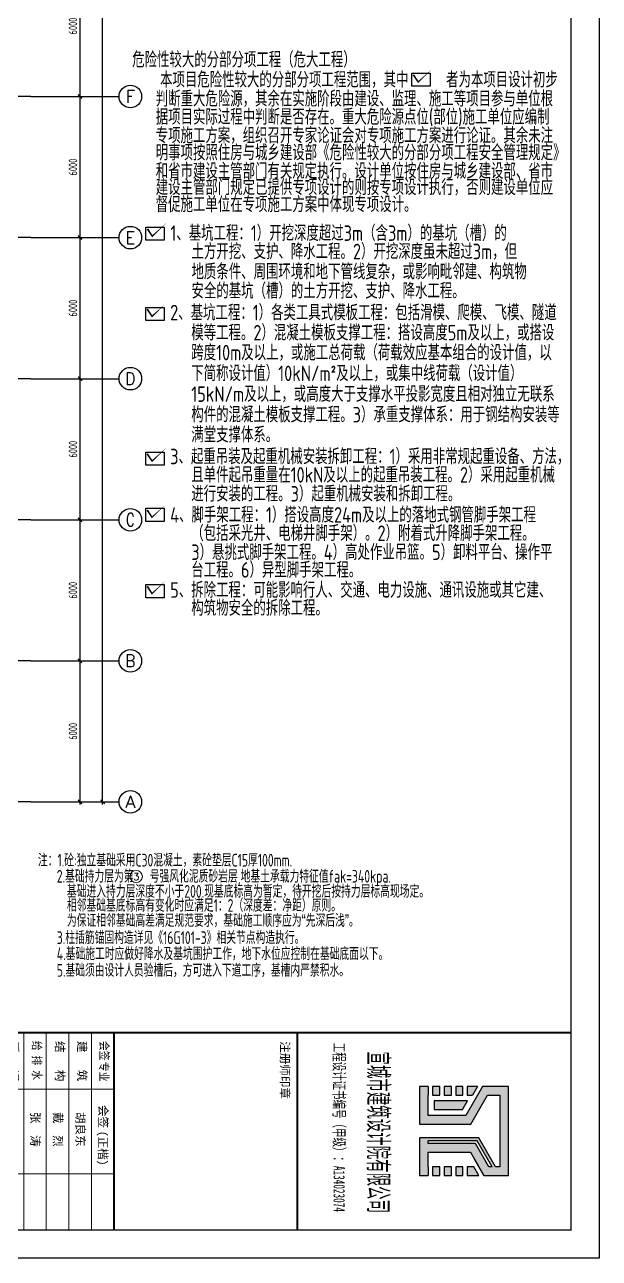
# Model space of a CAD drawing. Extents: x -1389621 to 57380, y -92505 to 283644.
# Drawn here: x -484979 to -460543, y 57648 to 110126 of the extents above; entities that cross this region are included whole.
import ezdxf
from ezdxf.enums import TextEntityAlignment as Align

# ---------------------------------------------------------------- set-up
doc = ezdxf.new("R2010")
doc.units = 0
doc.header["$LTSCALE"] = 100
doc.header["$MEASUREMENT"] = 0
doc.linetypes.add('DOTE', pattern=[2.42, 2, -0.2, 0.02, -0.2])
doc.layers.get('0').update_dxf_attribs({"linetype": 'CONTINUOUS'})
doc.layers.get('Defpoints').update_dxf_attribs({"linetype": 'CONTINUOUS'})
for name, color, linetype in [('AXIS', 3, 'CONTINUOUS'), ('AXIS_TEXT', 7, 'CONTINUOUS'), ('BORDER', 7, 'CONTINUOUS'), ('BZ_标准图框', 7, 'CONTINUOUS'), ('DIM', 3, 'CONTINUOUS'), ('DOTE', 1, 'DOTE'), ('LT', 2, 'CONTINUOUS'), ('TC', 151, 'CONTINUOUS')]:
    doc.layers.add(name, color=color, linetype=linetype)
doc.layers.add('PUB_TEXT', color=7, linetype='CONTINUOUS', lineweight=15)
doc.styles.add('_TCH_AXIS', font='COMPLEX', dxfattribs={"bigfont": 'GBCBIG'})
doc.styles.add('COMPLEX', font='COMPLEX')
doc.styles.add('ht', font='simhei.ttf', dxfattribs={"width": 0.8})
doc.styles.add('TSSD_Dimension', font='tssdeng.shx', dxfattribs={"width": 0.7, "bigfont": 'hztxt.shx'})
doc.styles.add('TSSD_REIN', font='Tssdeng.shx', dxfattribs={"width": 0.7, "bigfont": 'hztxt.shx'})
doc.dimstyles.new('TSSD_100_100', dxfattribs={"dimtxt": 300, "dimasz": 100, "dimexe": 100, "dimexo": 250, "dimgap": 100, "dimtad": 1, "dimdec": 0, "dimzin": 0, "dimdsep": 46, "dimtxsty": 'TSSD_Dimension', "dimblk": 'ARCHTICK', "dimblk1": 'ARCHTICK', "dimblk2": 'ARCHTICK', "dimcen": 0, "dimdle": 100, "dimclrt": 7, "dimadec": 0, "dimazin": 0, "dimtfac": 1, "dimtdec": 0, "dimtix": 1, "dimtmove": 2, "dimatfit": 3, "dimfxl": 0, "dimtolj": 1, "dimtzin": 0, "dimarcsym": 0})

# ---------------------------------------------------------------- blocks, each defined once
blk = doc.blocks.new('_ArchTick')
at = {"color": 0, "linetype": 'ByBlock'}
blk.add_lwpolyline([(-0.71, -0.71, 0.5, 0.5, 0), (0.71, 0.71, 0.5, 0.5, 0)], format="xyseb", dxfattribs=at)
blk = doc.blocks.new('*D1650')
at = {"layer": 'Defpoints', "color": 0, "ltscale": 100}
for p in [(-484719, 83067), (-482626, 83067), (-484719, 77067)]:
    blk.add_point(p, dxfattribs=at)
at = {"layer": 'DIM', "color": 0, "lineweight": -2, "ltscale": 100}
for p, q in [((-484419, 83067), (-482506, 83067)), ((-482626, 76947), (-482626, 83187)), ((-484419, 77067), (-482506, 77067))]:
    blk.add_line(p, q, dxfattribs=at)
at = {"layer": 'DIM', "color": 0, "lineweight": -2, "ltscale": 100, "xscale": 120, "yscale": 120, "zscale": 120}
for p, rotation in [((-482626, 83067), 90), ((-482626, 77067), 270)]:
    blk.add_blockref('_ArchTick', p, dxfattribs=dict(at, rotation=rotation))
at = {"layer": 'DIM', "color": 7, "ltscale": 100, "insert": (-482926, 80067), "char_height": 360, "attachment_point": 5, "rotation": 90, "style": 'TSSD_Dimension'}
blk.add_mtext('\\A1;6000', dxfattribs=at)
blk = doc.blocks.new('*D1651')
at = {"layer": 'Defpoints', "color": 0, "ltscale": 100}
for p in [(-484719, 89067), (-482626, 89067), (-484719, 83067)]:
    blk.add_point(p, dxfattribs=at)
at = {"layer": 'DIM', "color": 0, "lineweight": -2, "ltscale": 100}
for p, q in [((-484419, 89067), (-482506, 89067)), ((-482626, 82947), (-482626, 89187)), ((-484419, 83067), (-482506, 83067))]:
    blk.add_line(p, q, dxfattribs=at)
at = {"layer": 'DIM', "color": 0, "lineweight": -2, "ltscale": 100, "xscale": 120, "yscale": 120, "zscale": 120}
for p, rotation in [((-482626, 89067), 90), ((-482626, 83067), 270)]:
    blk.add_blockref('_ArchTick', p, dxfattribs=dict(at, rotation=rotation))
at = {"layer": 'DIM', "color": 7, "ltscale": 100, "insert": (-482926, 86067), "char_height": 360, "attachment_point": 5, "rotation": 90, "style": 'TSSD_Dimension'}
blk.add_mtext('\\A1;6000', dxfattribs=at)
blk = doc.blocks.new('*D1652')
at = {"layer": 'Defpoints', "color": 0, "ltscale": 100}
for p in [(-484719, 95067), (-482626, 95067), (-484719, 89067)]:
    blk.add_point(p, dxfattribs=at)
at = {"layer": 'DIM', "color": 0, "lineweight": -2, "ltscale": 100}
for p, q in [((-484419, 95067), (-482506, 95067)), ((-482626, 88947), (-482626, 95187)), ((-484419, 89067), (-482506, 89067))]:
    blk.add_line(p, q, dxfattribs=at)
at = {"layer": 'DIM', "color": 0, "lineweight": -2, "ltscale": 100, "xscale": 120, "yscale": 120, "zscale": 120}
for p, rotation in [((-482626, 95067), 90), ((-482626, 89067), 270)]:
    blk.add_blockref('_ArchTick', p, dxfattribs=dict(at, rotation=rotation))
at = {"layer": 'DIM', "color": 7, "ltscale": 100, "insert": (-482926, 92067), "char_height": 360, "attachment_point": 5, "rotation": 90, "style": 'TSSD_Dimension'}
blk.add_mtext('\\A1;6000', dxfattribs=at)
blk = doc.blocks.new('*D1653')
at = {"layer": 'Defpoints', "color": 0, "ltscale": 100}
for p in [(-484719, 101067), (-482626, 101067), (-484719, 95067)]:
    blk.add_point(p, dxfattribs=at)
at = {"layer": 'DIM', "color": 0, "lineweight": -2, "ltscale": 100}
for p, q in [((-484419, 101067), (-482506, 101067)), ((-482626, 94947), (-482626, 101187)), ((-484419, 95067), (-482506, 95067))]:
    blk.add_line(p, q, dxfattribs=at)
at = {"layer": 'DIM', "color": 0, "lineweight": -2, "ltscale": 100, "xscale": 120, "yscale": 120, "zscale": 120}
for p, rotation in [((-482626, 101067), 90), ((-482626, 95067), 270)]:
    blk.add_blockref('_ArchTick', p, dxfattribs=dict(at, rotation=rotation))
at = {"layer": 'DIM', "color": 7, "ltscale": 100, "insert": (-482926, 98067), "char_height": 360, "attachment_point": 5, "rotation": 90, "style": 'TSSD_Dimension'}
blk.add_mtext('\\A1;6000', dxfattribs=at)
blk = doc.blocks.new('*D1654')
at = {"layer": 'Defpoints', "color": 0, "ltscale": 100}
for p in [(-484719, 107067), (-482626, 107067), (-484719, 101067)]:
    blk.add_point(p, dxfattribs=at)
at = {"layer": 'DIM', "color": 0, "lineweight": -2, "ltscale": 100}
for p, q in [((-484419, 107067), (-482506, 107067)), ((-482626, 100947), (-482626, 107187)), ((-484419, 101067), (-482506, 101067))]:
    blk.add_line(p, q, dxfattribs=at)
at = {"layer": 'DIM', "color": 0, "lineweight": -2, "ltscale": 100, "xscale": 120, "yscale": 120, "zscale": 120}
for p, rotation in [((-482626, 107067), 90), ((-482626, 101067), 270)]:
    blk.add_blockref('_ArchTick', p, dxfattribs=dict(at, rotation=rotation))
at = {"layer": 'DIM', "color": 7, "ltscale": 100, "insert": (-482926, 104067), "char_height": 360, "attachment_point": 5, "rotation": 90, "style": 'TSSD_Dimension'}
blk.add_mtext('\\A1;6000', dxfattribs=at)
blk = doc.blocks.new('*D1655')
at = {"layer": 'Defpoints', "color": 0, "ltscale": 100}
for p in [(-484719, 113067), (-482626, 113067), (-484719, 107067)]:
    blk.add_point(p, dxfattribs=at)
at = {"layer": 'DIM', "color": 0, "lineweight": -2, "ltscale": 100}
for p, q in [((-484419, 113067), (-482506, 113067)), ((-482626, 106947), (-482626, 113187)), ((-484419, 107067), (-482506, 107067))]:
    blk.add_line(p, q, dxfattribs=at)
at = {"layer": 'DIM', "color": 0, "lineweight": -2, "ltscale": 100, "xscale": 120, "yscale": 120, "zscale": 120}
for p, rotation in [((-482626, 113067), 90), ((-482626, 107067), 270)]:
    blk.add_blockref('_ArchTick', p, dxfattribs=dict(at, rotation=rotation))
at = {"layer": 'DIM', "color": 7, "ltscale": 100, "insert": (-482926, 110067), "char_height": 360, "attachment_point": 5, "rotation": 90, "style": 'TSSD_Dimension'}
blk.add_mtext('\\A1;6000', dxfattribs=at)
blk = doc.blocks.new('*D1662')
at = {"layer": 'Defpoints', "color": 0, "ltscale": 100}
for p in [(-484959, 149067), (-481666, 149067), (-484959, 77067)]:
    blk.add_point(p, dxfattribs=at)
at = {"layer": 'DIM', "color": 0, "lineweight": -2, "ltscale": 100}
for p, q in [((-484659, 149067), (-481546, 149067)), ((-481666, 76947), (-481666, 149187)), ((-484659, 77067), (-481546, 77067))]:
    blk.add_line(p, q, dxfattribs=at)
at = {"layer": 'DIM', "color": 0, "lineweight": -2, "ltscale": 100, "xscale": 120, "yscale": 120, "zscale": 120}
for p, rotation in [((-481666, 149067), 90), ((-481666, 77067), 270)]:
    blk.add_blockref('_ArchTick', p, dxfattribs=dict(at, rotation=rotation))
at = {"layer": 'DIM', "color": 7, "ltscale": 100, "insert": (-481966, 113067), "char_height": 360, "attachment_point": 5, "rotation": 90, "style": 'TSSD_Dimension'}
blk.add_mtext('\\A1;72000', dxfattribs=at)
blk = doc.blocks.new('_AXISO')
blk.add_circle((0, 0), 0.5)
at = {"layer": 'AXIS_TEXT', "style": 'COMPLEX', "width": 1.041667}
blk.add_attdef('A', text='', height=0.56, dxfattribs=at).set_placement((-0.25, -0.28), (0.25, -0.28), align=Align.FIT)
blk = doc.blocks.new('A$C064F2E3D')
h = blk.add_hatch(color=1)
h.paths.add_polyline_path([(5094, 55182), (1943, 55182), (1943, 54256), (2967, 53665), (2967, 52338), (2250, 52338), (1943, 52338), (1943, 52030), (3274, 52030), (3274, 53842), (2250, 54433), (2250, 54874), (4787, 54874), (4787, 54721), (3763, 54130), (3763, 52030), (5094, 52030), (5094, 52338), (4787, 52338), (4275, 52338), (4275, 53834), (5094, 54307)])
h.paths.add_polyline_path([(4787, 54484), (3968, 54011), (3968, 52338), (3865, 52338), (3865, 54070), (4787, 54603)], flags=16)
h = blk.add_hatch(color=1)
h.paths.add_polyline_path([(5094, 54130), (4787, 53952), (4787, 53720), (5094, 53720)])
h.paths.add_polyline_path([(4787, 53566), (4787, 53310), (5094, 53310), (5094, 53566)])
h.paths.add_polyline_path([(4787, 53157), (4787, 52901), (5094, 52901), (5094, 53157)])
h.paths.add_polyline_path([(5094, 52491), (5094, 52747), (4787, 52747), (4787, 52491)])
h.paths.add_polyline_path([(2762, 53546), (2455, 53724), (2455, 52542), (2762, 52542)])
h.paths.add_polyline_path([(1943, 54078), (1943, 53720), (2250, 53720), (2250, 53901)])
h.paths.add_polyline_path([(1943, 53566), (1943, 53310), (2250, 53310), (2250, 53566)])
h.paths.add_polyline_path([(2250, 52901), (2250, 53157), (1943, 53157), (1943, 52901)])
h.paths.add_polyline_path([(2250, 52747), (1943, 52747), (1943, 52491), (2250, 52491)])
for points in [[(4275, 52338), (4275, 53834), (5094, 54307), (5094, 55182), (1943, 55182), (1943, 54256), (2967, 53665), (2967, 52338), (2250, 52338)], [(1943, 52338), (1943, 52030), (3274, 52030), (3274, 53842), (2250, 54433), (2250, 54874), (4787, 54874), (4787, 54721), (3763, 54130), (3763, 52030), (5094, 52030), (5094, 52338)], [(4787, 54603), (3865, 54070), (3865, 52338)], [(4787, 54484), (3968, 54011), (3968, 52338)], [(5094, 54307), (4524, 53978)], [(4787, 54603), (4787, 54484)], [(1943, 54078), (2250, 53901)], [(1943, 54078), (1943, 53720), (2250, 53720), (2250, 53901)], [(5094, 54130), (4787, 53952)], [(4787, 53952), (4787, 53720), (5094, 53720), (5094, 54130)], [(1943, 52338), (2250, 52338)], [(3968, 52338), (3865, 52338)], [(4787, 52338), (4275, 52338)], [(4787, 52338), (5094, 52338)]]:
    blk.add_lwpolyline(points)
for points in [[(1943, 53566), (1943, 53310), (2250, 53310), (2250, 53566)], [(2762, 53546), (2455, 53724), (2455, 52542), (2762, 52542)], [(4787, 53566), (4787, 53310), (5094, 53310), (5094, 53566)], [(1943, 53157), (1943, 52901), (2250, 52901), (2250, 53157)], [(4787, 53157), (4787, 52901), (5094, 52901), (5094, 53157)], [(1943, 52747), (1943, 52491), (2250, 52491), (2250, 52747)], [(4787, 52747), (4787, 52491), (5094, 52491), (5094, 52747)]]:
    blk.add_lwpolyline(points, close=True)
at = {"layer": 'BZ_标准图框'}
for points, const_width in [([(35, 0), (35, 57400)], 70), ([(35, 47700), (7035, 47700)], 70), ([(35, 41203), (7035, 41203)], 70), ([(2035, 41203), (2035, 36403)], 35), ([(5035, 41203), (5035, 36403)], 35), ([(7035, 40403), (35, 40403)], 35), ([(7035, 39603), (35, 39603)], 35), ([(7035, 38803), (35, 38803)], 35), ([(7035, 38003), (35, 38003)], 35), ([(7035, 37203), (35, 37203)], 35), ([(7035, 36403), (35, 36403)], 50), ([(35, 29971), (7035, 29971)], 70), ([(2035, 19571), (2035, 29971)], 35), ([(5035, 23570), (5035, 29971)], 35), ([(35, 29171), (7035, 29171)], 35), ([(35, 28371), (7035, 28371)], 35), ([(35, 27571), (7035, 27571)], 35), ([(35, 26771), (7035, 26771)], 35), ([(35, 25971), (7035, 25971)], 35), ([(35, 25171), (7035, 25171)], 35), ([(35, 24371), (7035, 24371)], 35), ([(35, 24371), (7035, 24371)], 35), ([(35, 23571), (7035, 23571)], 70), ([(35, 22571), (7035, 22571)], 35), ([(35, 21571), (7035, 21571)], 35), ([(35, 20571), (7035, 20571)], 35), ([(35, 19571), (7035, 19571)], 70), ([(35, 3800), (7035, 3800)], 70), ([(2035, 1400), (2035, 3800)], 35), ([(35, 3000), (7035, 3000)], 35), ([(35, 2200), (7035, 2200)], 35), ([(35, 1400), (7035, 1400)], 35), ([(35, 1400), (7035, 1400)], 35), ([(2035, 0), (2035, 1400)], 35), ([(4035, 0), (4035, 1400)], 35), ([(5285, 0), (5285, 1400)], 35), ([(35, 700), (4035, 700)], 35), ([(5285, 700), (7035, 700)], 35)]:
    blk.add_lwpolyline(points, dxfattribs=dict(at, const_width=const_width))
at = {"layer": 'BZ_标准图框', "style": 'ht', "width": 0.5}
blk.add_text('宣城市建筑设计院有限公司', height=700, dxfattribs=at).set_placement((3565, 50232), align=Align.CENTER)
at = {"layer": 'BZ_标准图框', "style": 'ht'}
for s, height, width, p in [('工程设计证书编号（甲级）：A134023074', 400, 0.6, (391, 48985)), ('会签', 300, 0.85, (329, 40707)), ('专业', 300, 0.85, (1072, 40699)), ('给 排 水', 300, 0.85, (324, 38317)), ('项目负责人', 300, 0.7, (244, 27871)), ('方案设计人', 300, 0.7, (271, 27069)), ('专业负责人', 300, 0.7, (270, 26262)), ('工程编号', 300, 0.9, (244, 22956)), ('P20-067', 300, 0.9, (3721, 22956)), ('建设单位', 300, 0.9, (236, 21902)), ('安徽泰乐玛科技有限公司', 300, 0.9, (2261, 21899)), ('工程名称', 300, 0.9, (229, 20916)), ('厂区调整', 300, 0.9, (3451, 20899)), ('子项名称', 300, 0.9, (229, 19925)), ('3#厂房', 300, 0.9, (3638, 19899)), ('标   题:', 300, 0.95, (237, 18995)), ('专业及类别', 300, 0.7, (228, 898))]:
    blk.add_text(s, height=height, dxfattribs=dict(at, width=width)).set_placement(p)
for s, p in [('注册师印章', (340, 47111)), ('会签', (2598, 40669)), ('(正楷)', (3518, 40660)), ('建   筑', (329, 39919)), ('胡良东', (2850, 39861)), ('结   构', (334, 39134)), ('戴  烈', (2850, 39061)), ('张  涛', (2850, 38261)), ('暖   通', (343, 37501)), ('电   气', (333, 36726)), ('董  荣', (2850, 36661)), ('出图专用章', (306, 35771)), ('审   定', (256, 29413)), ('李玉林', (2850, 29429)), ('审   核', (243, 28647)), ('丁永涛', (2850, 28629)), ('罗绎涛', (2850, 27829)), ('校   对', (302, 25439)), ('周百平', (2850, 25429)), ('设   计', (297, 24637)), ('戴  烈', (2850, 24629)), ('制   图', (274, 23868)), ('戴  烈', (2850, 23829)), ('日   期', (233, 3257)), ('2020.05', (3652, 3232)), ('比  例', (345, 2447)), ('设计阶段', (176, 1644)), ('施工图', (3653, 1628)), ('结构', (2524, 883)), ('图号', (4266, 595)), ('版本 ', (518, 224)), ('A版', (2659, 143)), ('11', (5912, 158))]:
    blk.add_text(s, height=300, dxfattribs=at).set_placement(p)
blk = doc.blocks.new('对号')
at = {"color": 1}
blk.add_lwpolyline([(13, 149, 31.2, 25.2, 0), (98, 20, 25.2, 0, 0), (346, 251, 0, 0, 0)], format="xyseb", dxfattribs=at)

msp = doc.modelspace()

# ---------------------------------------------------------------- linework, layer by layer
at = {"color": 1}
for points in [[(-468513.256, 108069.195), (-467733.49, 108069.195), (-467733.49, 107508.404), (-468513.256, 107508.404)], [(-479821.701, 101512.883), (-479041.934, 101512.883), (-479041.934, 100952.092), (-479821.701, 100952.092)], [(-479831.766, 98101.791), (-479052, 98101.791), (-479052, 97541), (-479831.766, 97541)], [(-479831.766, 91945.224), (-479052, 91945.224), (-479052, 91384.433), (-479831.766, 91384.433)], [(-479831.766, 89552.894), (-479052, 89552.894), (-479052, 88992.103), (-479831.766, 88992.103)], [(-479831.766, 86309.807), (-479052, 86309.807), (-479052, 85749.017), (-479831.766, 85749.017)]]:
    msp.add_lwpolyline(points, close=True, dxfattribs=at)
at = {"layer": 'AXIS'}
for p, q in [((-484719.047, 107066.574), (-480964.438, 107066.574)), ((-484719.047, 101066.574), (-480964.438, 101066.574)), ((-484719.047, 95066.574), (-480964.438, 95066.574)), ((-484719.047, 89066.574), (-480964.438, 89066.574)), ((-484719.047, 83066.574), (-480964.438, 83066.574)), ((-484719.047, 77066.574), (-480964.438, 77066.574))]:
    msp.add_line(p, q, dxfattribs=at)
at = {"layer": 'BORDER'}
msp.add_lwpolyline([(-531823.482, 57648.326), (-531823.482, 158568.326), (-460543.482, 158568.326), (-460543.482, 57648.326)], close=True, dxfattribs=at)
at = {"layer": 'BORDER', "const_width": 60}
msp.add_lwpolyline([(-530623.482, 58848.326), (-530623.482, 155568.326), (-461743.482, 155568.326), (-461743.482, 58848.326)], close=True, dxfattribs=at)
at = {"layer": 'DOTE', "linetype": 'DOTE', "ltscale": 10}
for p, q in [((-484719.047, 107066.574), (-526141.044, 107066.574)), ((-484719.047, 101066.574), (-526141.044, 101066.574)), ((-484719.047, 95066.574), (-526141.044, 95066.574)), ((-484719.047, 89066.574), (-526141.044, 89066.574)), ((-484719.047, 83066.574), (-526141.044, 83066.574)), ((-484719.047, 77066.574), (-526141.044, 77066.574))]:
    msp.add_line(p, q, dxfattribs=at)

# ---------------------------------------------------------------- block references
at = {"color": 1, "xscale": 2.4, "yscale": 2.4, "zscale": 2.4}
for p in [(-468481.483, 107638.028), (-479789.928, 101081.716), (-479799.993, 97670.624), (-479799.993, 91514.058), (-479799.993, 89121.728), (-479799.993, 85878.641)]:
    msp.add_blockref('对号', p, dxfattribs=at)
at = {"xscale": 1.2, "yscale": 1.2, "zscale": 1.2, "rotation": 270}
msp.add_blockref('A$C064F2E3D', (-530623.482, 67290.325), dxfattribs=at)
at = {"layer": 'AXIS'}
ref = msp.add_blockref('_AXISO', (-480484.438, 107066.574), dxfattribs=dict(at, xscale=960, yscale=960, zscale=960))
ref.add_attrib('A', 'F', dxfattribs={"layer": 'AXIS_TEXT', "ltscale": 0.5, "height": 534.53, "style": '_TCH_AXIS'}).set_placement((-480688.068, 106799.309), (-480280.807, 106799.309), align=Align.FIT)
ref = msp.add_blockref('_AXISO', (-480484.438, 101066.574), dxfattribs=dict(at, xscale=960, yscale=960, zscale=960))
ref.add_attrib('A', 'E', dxfattribs={"layer": 'AXIS_TEXT', "ltscale": 0.5, "height": 534.53, "style": '_TCH_AXIS'}).set_placement((-480688.068, 100799.309), (-480280.807, 100799.309), align=Align.FIT)
ref = msp.add_blockref('_AXISO', (-480484.438, 95066.574), dxfattribs=dict(at, xscale=960, yscale=960, zscale=960))
ref.add_attrib('A', 'D', dxfattribs={"layer": 'AXIS_TEXT', "ltscale": 0.5, "height": 522.309, "style": '_TCH_AXIS'}).set_placement((-480695.848, 94805.419), (-480273.027, 94805.419), align=Align.FIT)
ref = msp.add_blockref('_AXISO', (-480484.438, 89066.574), dxfattribs=dict(at, xscale=960, yscale=960, zscale=960))
ref.add_attrib('A', 'C', dxfattribs={"layer": 'AXIS_TEXT', "ltscale": 0.5, "height": 546.829, "style": '_TCH_AXIS'}).set_placement((-480679.734, 88793.159), (-480289.142, 88793.159), align=Align.FIT)
ref = msp.add_blockref('_AXISO', (-480484.438, 83066.574), dxfattribs=dict(at, xscale=960, yscale=960, zscale=960))
ref.add_attrib('A', 'B', dxfattribs={"layer": 'AXIS_TEXT', "ltscale": 0.5, "height": 522.309, "style": '_TCH_AXIS'}).set_placement((-480695.848, 82805.419), (-480273.027, 82805.419), align=Align.FIT)
ref = msp.add_blockref('_AXISO', (-480484.438, 77066.574), dxfattribs=dict(at, xscale=960, yscale=960, zscale=960))
ref.add_attrib('A', 'A', dxfattribs={"layer": 'AXIS_TEXT', "ltscale": 0.5, "height": 510.22, "style": '_TCH_AXIS'}).set_placement((-480703.104, 76811.464), (-480265.772, 76811.464), align=Align.FIT)
at = {"layer": 'PUB_TEXT'}
ref = msp.add_blockref('_AXISO', (-480236.462, 73887.638), dxfattribs=dict(at, xscale=526.8918857138605, yscale=526.8918857173529, zscale=526.8918857142859))
ref.add_attrib('A', '3', dxfattribs={"layer": 'AXIS_TEXT', "height": 295.059, "style": 'COMPLEX', "width": 1.339286}).set_placement((-480368.185, 73740.108), (-480104.739, 73740.108), align=Align.FIT)

# ---------------------------------------------------------------- texts
at = {"layer": 'LT', "style": 'TSSD_REIN', "width": 0.8}
for s, p in [('危险性较大的分部分项工程（危大工程）', (-480407.084, 108304.834)), ('  本项目危险性较大的分部分项工程范围，其中     者为本项目设计初步', (-479863.441, 107451.492)), ('判断重大危险源，其余在实施阶段由建设、监理、施工等项目参与单位根', (-479406.438, 106641.892)), ('据项目实际过程中判断是否存在。重大危险源点位(部位)施工单位应编制', (-479406.438, 105868.86)), ('专项施工方案，组织召开专家论证会对专项施工方案进行论证。其余未注', (-479406.438, 105080.836)), ('明事项按照住房与城乡建设部《危险性较大的分部分项工程安全管理规定》', (-479406.438, 104352.7)), ('和省市建设主管部门有关规定执行。设计单位按住房与城乡建设部、省市', (-479406.438, 103567.887)), ('建设主管部门规定已提供专项设计的则按专项设计执行，否则建设单位应', (-479406.438, 102876.358)), ('督促施工单位在专项施工方案中体现专项设计。', (-479406.438, 102148.691)), ('1、基坑工程：1）开挖深度超过3m（含3m）的基坑（槽）的', (-478781.854, 100926.593)), ('土方开挖、支护、降水工程。2）开挖深度虽未超过3m，但', (-477884.454, 100146.008)), ('地质条件、周围环境和地下管线复杂，或影响毗邻建、构筑物', (-477884.454, 99288.789)), ('安全的基坑（槽）的土方开挖、支护、降水工程。 ', (-477884.454, 98470.993)), ('2、基坑工程：1）各类工具式模板工程：包括滑模、爬模、飞模、隧道', (-478791.92, 97548.486)), ('模等工程。2）混凝土模板支撑工程：搭设高度5m及以上，或搭设', (-477894.519, 96691.901)), ('跨度10m及以上，或施工总荷载（荷载效应基本组合的设计值，以', (-477894.519, 95845.901)), ('下简称设计值）10kN/m\x8c2\x8d及以上，或集中线荷载（设计值）', (-477894.519, 94962.901)), ('15kN/m及以上，或高度大于支撑水平投影宽度且相对独立无联系', (-477894.519, 94079.901)), ('构件的混凝土模板支撑工程。3）承重支撑体系：用于钢结构安装等', (-477894.519, 93206.352)), ('满堂支撑体系。', (-477894.519, 92351.677)), ('3、起重吊装及起重机械安装拆卸工程：1）采用非常规起重设备、方法，', (-478791.92, 91425.738)), ('且单件起吊重量在10kN及以上的起重吊装工程。2）采用起重机械', (-477894.519, 90645.153)), ('进行安装的工程。3）起重机械安装和拆卸工程。', (-477894.519, 89838.153)), ('4、脚手架工程：1）搭设高度24m及以上的落地式钢管脚手架工程', (-478791.92, 88943.477)), ('（包括采光井、电梯井脚手架）。2）附着式升降脚手架工程。', (-477894.519, 88162.892)), ('3）悬挑式脚手架工程。4）高处作业吊篮。5）卸料平台、操作平', (-477894.519, 87353.892)), ('台工程。6）异型脚手架工程。', (-477894.519, 86601.892)), ('5、拆除工程：可能影响行人、交通、电力设施、通讯设施或其它建、', (-478791.92, 85745.004)), ('构筑物安全的拆除工程。', (-477894.519, 84978.892))]:
    msp.add_text(s, height=660, dxfattribs=at).set_placement(p)
at = {"layer": 'TC', "color": 7, "style": 'TSSD_REIN', "width": 0.7}
for s, p in [('注：1.砼:独立基础采用C30混凝土，素砼垫层C15厚100mm.', (-484415.598, 74313.786)), ('2.基础持力层为第   号强风化泥质砂岩层,地基土承载力特征值fak=340kpa.', (-483613.486, 73628.549)), ('基础进入持力层深度不小于200.现基底标高为暂定，待开挖后按持力层标高现场定。 ', (-483182.832, 72988.454)), ('相邻基础基底标高有变化时应满足1：2（深度差：净距）原则。', (-483182.832, 72391.264)), ('为保证相邻基础高差满足规范要求，基础施工顺序应为“先深后浅”。', (-483182.832, 71746.774)), ('3.柱插筋锚固构造详见《16G101-3》相关节点构造执行。', (-483613.486, 71018.63)), ('4.基础施工时应做好降水及基坑围护工作，地下水位应控制在基础底面以下。', (-483613.486, 70334.064)), ('5.基础须由设计人员验槽后，方可进入下道工序，基槽内严禁积水。', (-483613.486, 69627.895))]:
    msp.add_text(s, height=540.027, dxfattribs=at).set_placement(p)

# ---------------------------------------------------------------- dimensions: what is measured, and where the dimension line sits
at = {"layer": 'DIM', "ltscale": 100}
for p1, p2, distance, picture, middle in [((-484959.047, 77066.574), (-484959.047, 149066.574), -3292.902, '*D1662', (-481966.145, 113066.574)), ((-484719.047, 107066.574), (-484719.047, 113066.574), -2092.902, '*D1655', (-482926.145, 110066.574)), ((-484719.047, 101066.574), (-484719.047, 107066.574), -2092.902, '*D1654', (-482926.145, 104066.574)), ((-484719.047, 95066.574), (-484719.047, 101066.574), -2092.902, '*D1653', (-482926.145, 98066.574)), ((-484719.047, 89066.574), (-484719.047, 95066.574), -2092.902, '*D1652', (-482926.145, 92066.574)), ((-484719.047, 83066.574), (-484719.047, 89066.574), -2092.902, '*D1651', (-482926.145, 86066.574)), ((-484719.047, 77066.574), (-484719.047, 83066.574), -2092.902, '*D1650', (-482926.145, 80066.574))]:
    dim = msp.add_aligned_dim(p1=p1, p2=p2, distance=distance, dimstyle='TSSD_100_100', override={"dimscale": 1.2}, dxfattribs=at)
    dim.commit()
    dim.dimension.update_dxf_attribs({"geometry": picture, "text_midpoint": middle})

doc.saveas('drawing.dxf')
